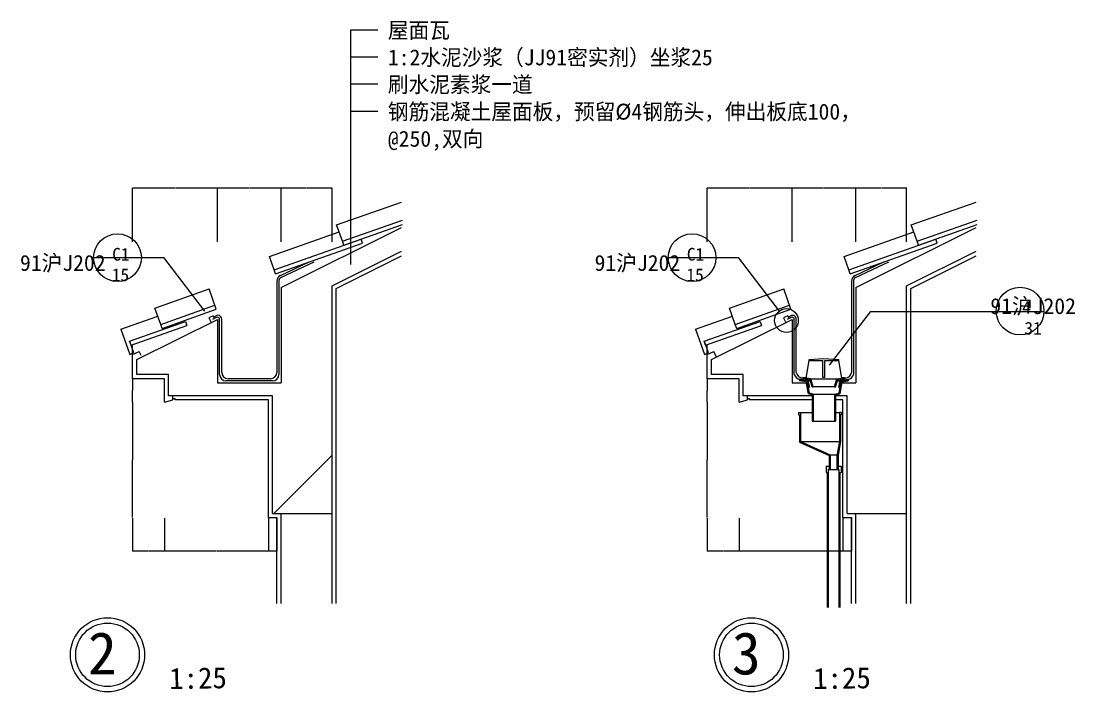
# Model space of a CAD drawing. Header units: metres. Extents: x -2092 to 57740, y -16481 to 10701.
# Drawn here: x 46477 to 51445, y 1925 to 5089 of the extents above; entities that cross this region are included whole.
import ezdxf

# ---------------------------------------------------------------- set-up
doc = ezdxf.new("R2010")
doc.units = ezdxf.units.M
for name, color, linetype in [('1', 1, 'Continuous'), ('2', 2, 'Continuous'), ('D', 4, 'Continuous'), ('DIM2', 3, 'Continuous'), ('E-W', 7, 'Continuous'), ('E-WALL', 7, 'Continuous'), ('E-X', 2, 'Continuous'), ('HZ', 3, 'Continuous')]:
    doc.layers.add(name, color=color, linetype=linetype)
doc.dimstyles.get("Standard").update_dxf_attribs({"dimtxt": 2.5, "dimasz": 2.5, "dimexe": 1.25, "dimexo": 0.625, "dimtad": 1, "dimcen": 2.5, "dimazin": 3, "dimtfac": 1, "dimtmove": 0, "dimatfit": 3})

# ---------------------------------------------------------------- blocks, each defined once
blk = doc.blocks.new('*D253')
for p, q in [((47003.02, 3292.09), (47003.02, 3019.59)), ((47002.77, 3019.59), (47002.52, 3019.59)), ((47003.02, 2747.09), (47003.02, 3019.59)), ((47003.02, 3019.59), (47003.02, 3019.59)), ((47003.27, 3019.59), (47003.52, 3019.59))]:
    blk.add_line(p, q)
at = {"layer": 'Defpoints'}
for p in [(47003.02, 3292.09), (47003.02, 3019.59), (47003.02, 2747.09)]:
    blk.add_point(p, dxfattribs=at)
at = {"layer": 'DIM2', "insert": (47003.02, 3020.715), "char_height": 1, "attachment_point": 5}
blk.add_mtext('550', dxfattribs=at)
blk = doc.blocks.new('*D254')
for p, q in [((47003.02, 3402.09), (47003.02, 3347.09)), ((47002.77, 3347.09), (47002.52, 3347.09)), ((47003.02, 3292.09), (47003.02, 3347.09)), ((47003.02, 3347.09), (47003.02, 3347.09)), ((47003.27, 3347.09), (47003.52, 3347.09))]:
    blk.add_line(p, q)
at = {"layer": 'Defpoints'}
for p in [(47003.02, 3402.09), (47003.02, 3347.09), (47003.02, 3292.09)]:
    blk.add_point(p, dxfattribs=at)
at = {"layer": 'DIM2', "insert": (47003.02, 3348.215), "char_height": 1, "attachment_point": 5}
blk.add_mtext('100', dxfattribs=at)
blk = doc.blocks.new('*D255')
for p, q in [((47002.77, 3562.63), (47002.52, 3562.63)), ((47003.02, 3402.09), (47003.02, 3562.63)), ((47003.02, 3515.63), (47003.02, 3562.63)), ((47003.02, 3562.63), (47003.02, 3562.63)), ((47003.27, 3562.63), (47003.52, 3562.63))]:
    blk.add_line(p, q)
at = {"layer": 'Defpoints'}
for p in [(47003.02, 3562.63), (47003.02, 3515.63), (47003.02, 3402.09)]:
    blk.add_point(p, dxfattribs=at)
at = {"layer": 'DIM2', "insert": (47003.02, 3563.755), "char_height": 1, "attachment_point": 5}
blk.add_mtext('100', dxfattribs=at)
blk = doc.blocks.new('*D256')
for p, q in [((49711.64, 3562.63), (49711.39, 3562.63)), ((49711.89, 3402.09), (49711.89, 3562.63)), ((49711.89, 3515.63), (49711.89, 3562.63)), ((49711.89, 3562.63), (49711.89, 3562.63)), ((49712.14, 3562.63), (49712.39, 3562.63))]:
    blk.add_line(p, q)
at = {"layer": 'Defpoints'}
for p in [(49711.89, 3562.63), (49711.89, 3515.63), (49711.89, 3402.09)]:
    blk.add_point(p, dxfattribs=at)
at = {"layer": 'DIM2', "insert": (49711.89, 3563.755), "char_height": 1, "attachment_point": 5}
blk.add_mtext('100', dxfattribs=at)
blk = doc.blocks.new('*D257')
for p, q in [((47153.02, 2744.28), (47153.02, 2588.35)), ((47643.02, 2747.09), (47643.02, 2588.35)), ((47396.52, 2588.35), (47152.77, 2588.35)), ((47643.27, 2588.35), (47399.52, 2588.35))]:
    blk.add_line(p, q)
at = {"layer": 'Defpoints'}
for p in [(47153.02, 2744.28), (47643.02, 2747.09), (47643.02, 2588.35)]:
    blk.add_point(p, dxfattribs=at)
at = {"layer": 'DIM2', "insert": (47398.02, 2588.35), "char_height": 1, "attachment_point": 5}
blk.add_mtext('490', dxfattribs=at)
blk = doc.blocks.new('*D258')
for p, q in [((47003.02, 2744.28), (47003.02, 2588.35)), ((47153.02, 2744.28), (47153.02, 2588.35)), ((47076.52, 2588.35), (47002.77, 2588.35)), ((47153.27, 2588.35), (47079.52, 2588.35))]:
    blk.add_line(p, q)
at = {"layer": 'Defpoints'}
for p in [(47003.02, 2744.28), (47153.02, 2744.28), (47153.02, 2588.35)]:
    blk.add_point(p, dxfattribs=at)
at = {"layer": 'DIM2', "insert": (47078.02, 2588.35), "char_height": 1, "attachment_point": 5}
blk.add_mtext('150', dxfattribs=at)
blk = doc.blocks.new('*D259')
for p, q in [((47643.02, 2747.09), (47643.02, 2588.35)), ((47683.02, 2747.09), (47683.02, 2588.35)), ((47662.02, 2588.35), (47642.77, 2588.35)), ((47683.27, 2588.35), (47664.02, 2588.35))]:
    blk.add_line(p, q)
at = {"layer": 'Defpoints'}
for p in [(47643.02, 2747.09), (47683.02, 2747.09), (47683.02, 2588.35)]:
    blk.add_point(p, dxfattribs=at)
at = {"layer": 'DIM2', "insert": (47663.02, 2588.35), "char_height": 1, "attachment_point": 5}
blk.add_mtext('40', dxfattribs=at)
blk = doc.blocks.new('*D260')
for p, q in [((50351.89, 2747.09), (50351.89, 2588.35)), ((50391.89, 2747.09), (50391.89, 2588.35)), ((50370.89, 2588.35), (50351.64, 2588.35)), ((50392.14, 2588.35), (50372.89, 2588.35))]:
    blk.add_line(p, q)
at = {"layer": 'Defpoints'}
for p in [(50351.89, 2747.09), (50391.89, 2747.09), (50391.89, 2588.35)]:
    blk.add_point(p, dxfattribs=at)
at = {"layer": 'DIM2', "insert": (50371.89, 2588.35), "char_height": 1, "attachment_point": 5}
blk.add_mtext('40', dxfattribs=at)
blk = doc.blocks.new('*D261')
for p, q in [((49711.89, 3292.09), (49711.89, 3019.59)), ((49711.64, 3019.59), (49711.39, 3019.59)), ((49711.89, 2747.09), (49711.89, 3019.59)), ((49711.89, 3019.59), (49711.89, 3019.59)), ((49712.14, 3019.59), (49712.39, 3019.59))]:
    blk.add_line(p, q)
at = {"layer": 'Defpoints'}
for p in [(49711.89, 3292.09), (49711.89, 3019.59), (49711.89, 2747.09)]:
    blk.add_point(p, dxfattribs=at)
at = {"layer": 'DIM2', "insert": (49711.89, 3020.715), "char_height": 1, "attachment_point": 5}
blk.add_mtext('550', dxfattribs=at)
blk = doc.blocks.new('*D262')
for p, q in [((49711.89, 2744.28), (49711.89, 2588.35)), ((49861.89, 2744.28), (49861.89, 2588.35)), ((49785.39, 2588.35), (49711.64, 2588.35)), ((49862.14, 2588.35), (49788.39, 2588.35))]:
    blk.add_line(p, q)
at = {"layer": 'Defpoints'}
for p in [(49711.89, 2744.28), (49861.89, 2744.28), (49861.89, 2588.35)]:
    blk.add_point(p, dxfattribs=at)
at = {"layer": 'DIM2', "insert": (49786.89, 2588.35), "char_height": 1, "attachment_point": 5}
blk.add_mtext('150', dxfattribs=at)
blk = doc.blocks.new('*D263')
for p, q in [((49861.89, 2744.28), (49861.89, 2588.35)), ((50351.89, 2747.09), (50351.89, 2588.35)), ((50105.39, 2588.35), (49861.64, 2588.35)), ((50352.14, 2588.35), (50108.39, 2588.35))]:
    blk.add_line(p, q)
at = {"layer": 'Defpoints'}
for p in [(49861.89, 2744.28), (50351.89, 2747.09), (50351.89, 2588.35)]:
    blk.add_point(p, dxfattribs=at)
at = {"layer": 'DIM2', "insert": (50106.89, 2588.35), "char_height": 1, "attachment_point": 5}
blk.add_mtext('490', dxfattribs=at)
blk = doc.blocks.new('*D264')
for p, q in [((49711.89, 3402.09), (49711.89, 3347.09)), ((49711.64, 3347.09), (49711.39, 3347.09)), ((49711.89, 3292.09), (49711.89, 3347.09)), ((49711.89, 3347.09), (49711.89, 3347.09)), ((49712.14, 3347.09), (49712.39, 3347.09))]:
    blk.add_line(p, q)
at = {"layer": 'Defpoints'}
for p in [(49711.89, 3402.09), (49711.89, 3347.09), (49711.89, 3292.09)]:
    blk.add_point(p, dxfattribs=at)
at = {"layer": 'DIM2', "insert": (49711.89, 3348.215), "char_height": 1, "attachment_point": 5}
blk.add_mtext('100', dxfattribs=at)
blk = doc.blocks.new('*D265')
for p, q in [((47551.52, 4301), (47402.77, 4301)), ((47403.02, 4047.32), (47403.02, 4301)), ((47703.27, 4301), (47554.52, 4301)), ((47703.02, 4047.32), (47703.02, 4301))]:
    blk.add_line(p, q)
at = {"layer": 'Defpoints'}
for p in [(47703.02, 4301), (47403.02, 4047.32), (47703.02, 4047.32)]:
    blk.add_point(p, dxfattribs=at)
at = {"layer": 'DIM2', "insert": (47553.02, 4301), "char_height": 1, "attachment_point": 5}
blk.add_mtext('300', dxfattribs=at)
blk = doc.blocks.new('*D266')
for p, q in [((47201.52, 4301), (47002.77, 4301)), ((47003.02, 4047.32), (47003.02, 4301)), ((47403.27, 4301), (47204.52, 4301)), ((47403.02, 4047.32), (47403.02, 4301))]:
    blk.add_line(p, q)
at = {"layer": 'Defpoints'}
for p in [(47403.02, 4301), (47003.02, 4047.32), (47403.02, 4047.32)]:
    blk.add_point(p, dxfattribs=at)
at = {"layer": 'DIM2', "insert": (47203.02, 4301), "char_height": 1, "attachment_point": 5}
blk.add_mtext('400', dxfattribs=at)
blk = doc.blocks.new('*D267')
for p, q in [((47821.52, 4301), (47702.77, 4301)), ((47703.02, 4047.32), (47703.02, 4301)), ((47943.27, 4301), (47824.52, 4301)), ((47943.02, 4047.32), (47943.02, 4301))]:
    blk.add_line(p, q)
at = {"layer": 'Defpoints'}
for p in [(47943.02, 4301), (47703.02, 4047.32), (47943.02, 4047.32)]:
    blk.add_point(p, dxfattribs=at)
at = {"layer": 'DIM2', "insert": (47823.02, 4301), "char_height": 1, "attachment_point": 5}
blk.add_mtext('240', dxfattribs=at)
blk = doc.blocks.new('*D268')
for p, q in [((50260.39, 4301), (50111.64, 4301)), ((50111.89, 4047.32), (50111.89, 4301)), ((50412.14, 4301), (50263.39, 4301)), ((50411.89, 4047.32), (50411.89, 4301))]:
    blk.add_line(p, q)
at = {"layer": 'Defpoints'}
for p in [(50411.89, 4301), (50111.89, 4047.32), (50411.89, 4047.32)]:
    blk.add_point(p, dxfattribs=at)
at = {"layer": 'DIM2', "insert": (50261.89, 4301), "char_height": 1, "attachment_point": 5}
blk.add_mtext('300', dxfattribs=at)
blk = doc.blocks.new('*D269')
for p, q in [((50530.39, 4301), (50411.64, 4301)), ((50411.89, 4047.32), (50411.89, 4301)), ((50652.14, 4301), (50533.39, 4301)), ((50651.89, 4047.32), (50651.89, 4301))]:
    blk.add_line(p, q)
at = {"layer": 'Defpoints'}
for p in [(50651.89, 4301), (50411.89, 4047.32), (50651.89, 4047.32)]:
    blk.add_point(p, dxfattribs=at)
at = {"layer": 'DIM2', "insert": (50531.89, 4301), "char_height": 1, "attachment_point": 5}
blk.add_mtext('240', dxfattribs=at)
blk = doc.blocks.new('*D270')
for p, q in [((49910.39, 4301), (49711.64, 4301)), ((49711.89, 4047.32), (49711.89, 4301)), ((50112.14, 4301), (49913.39, 4301)), ((50111.89, 4047.32), (50111.89, 4301))]:
    blk.add_line(p, q)
at = {"layer": 'Defpoints'}
for p in [(50111.89, 4301), (49711.89, 4047.32), (50111.89, 4047.32)]:
    blk.add_point(p, dxfattribs=at)
at = {"layer": 'DIM2', "insert": (49911.89, 4301), "char_height": 1, "attachment_point": 5}
blk.add_mtext('400', dxfattribs=at)

msp = doc.modelspace()

# ---------------------------------------------------------------- hatches: boundary and pattern name
at = {"layer": '1'}
h = msp.add_hatch(dxfattribs=at)
h.set_pattern_fill('AR-CONC', scale=50)
h.paths.add_polyline_path([(47663.02, 2767.09), (47943.02, 2767.09), (47943.02, 3840.29), (48270.79, 4004.17), (48270.79, 4115.97), (47703.02, 3832.09), (47703.02, 3382.09), (47403.02, 3382.09), (47403.02, 3682.09), (47081.59, 3521.37, -0.06), (47083.15, 3508.27, -0.44), (47023.02, 3452.42), (47023.02, 3422.09), (47173.02, 3422.09), (47173.02, 3322.09), (47663.02, 3322.09)])
h = msp.add_hatch(dxfattribs=at)
h.set_pattern_fill('ANSI31', scale=1000)
h.paths.add_polyline_path([(47703.02, 3832.09), (47703.02, 3382.09), (47403.02, 3382.09), (47403.02, 3682.09), (47081.59, 3521.37, -0.06), (47083.15, 3508.27, -0.44), (47023.02, 3452.42), (47023.02, 3422.09), (47173.02, 3422.09), (47173.02, 3322.09), (47663.02, 3322.09), (47663.02, 2767.09), (47943.02, 2767.09), (47943.02, 3840.29), (48270.79, 4004.17), (48270.79, 4115.97)])
h.paths.add_polyline_path([(47943.02, 2767.09), (47703.02, 2767.09), (47703.02, 2342.17), (47943.02, 2342.17)])
h = msp.add_hatch(dxfattribs=at)
h.set_pattern_fill('AR-CONC', scale=50)
h.paths.add_polyline_path([(50651.89, 3840.29), (50979.66, 4004.17), (50979.66, 4115.97), (50411.89, 3832.09), (50411.89, 3627.96), (50480.49, 3717.52), (50651.89, 3717.52)])
h.paths.add_polyline_path([(50651.89, 3717.52), (50480.49, 3717.52), (50411.89, 3627.96), (50411.89, 3382.09), (50345.39, 3382.09), (50336.4, 3330.49), (50316.89, 3325.62), (50316.89, 3322.09), (50371.89, 3322.09), (50371.89, 2767.09), (50651.89, 2767.09)])
h.paths.add_polyline_path([(50206.89, 3322.09), (50206.89, 3325.62), (50187.39, 3330.49), (50178.4, 3382.09), (50111.89, 3382.09), (50111.89, 3682.09), (49790.46, 3521.37, -0.06), (49792.02, 3508.27, -0.44), (49731.89, 3452.42), (49731.89, 3422.09), (49881.89, 3422.09), (49881.89, 3322.09)])
h = msp.add_hatch(dxfattribs=at)
h.set_pattern_fill('ANSI31', scale=1000)
h.paths.add_polyline_path([(50651.89, 3840.29), (50979.66, 4004.17), (50979.66, 4115.97), (50411.89, 3832.09), (50411.89, 3627.96), (50480.49, 3717.52), (50651.89, 3717.52)])
h.paths.add_polyline_path([(50411.89, 2342.17), (50651.89, 2342.17), (50651.89, 2767.09), (50411.89, 2767.09)])
h.paths.add_polyline_path([(50651.89, 3717.52), (50480.49, 3717.52), (50411.89, 3627.96), (50411.89, 3382.09), (50345.39, 3382.09), (50336.4, 3330.49), (50316.89, 3325.62), (50316.89, 3322.09), (50371.89, 3322.09), (50371.89, 2767.09), (50651.89, 2767.09)])
h.paths.add_polyline_path([(49881.89, 3422.09), (49881.89, 3322.09), (50206.89, 3322.09), (50206.89, 3325.62), (50187.39, 3330.49), (50178.4, 3382.09), (50111.89, 3382.09), (50111.89, 3682.09), (49790.46, 3521.37, -0.06), (49792.02, 3508.27, -0.44), (49731.89, 3452.42), (49731.89, 3422.09)])

# ---------------------------------------------------------------- linework, layer by layer
for p, q in [((47701.65, 3879), (47859.34, 3953.02)), ((50410.52, 3879), (50568.2, 3953.02)), ((47693.02, 3865.42), (47693.02, 3422.09)), ((50401.89, 3865.42), (50401.89, 3422.09)), ((47383.09, 3699.39), (47362.01, 3689.37)), ((47362.01, 3689.37), (47373.13, 3667.14)), ((47398.02, 3691.1), (47380.43, 3681.59)), ((47389.23, 3686.35), (47383.09, 3699.39)), ((47413.02, 3422.09), (47413.02, 3679.78)), ((50091.96, 3699.39), (50070.88, 3689.37)), ((50070.88, 3689.37), (50081.99, 3667.14)), ((50106.89, 3691.1), (50089.3, 3681.59)), ((50098.09, 3686.35), (50091.96, 3699.39)), ((50121.89, 3422.09), (50121.89, 3679.78)), ((50191.89, 3492.55), (50191.01, 3487.55)), ((50191.01, 3487.55), (50256.89, 3487.55)), ((50191.89, 3492.55), (50261.89, 3497.55)), ((50256.89, 3407.55), (50256.89, 3487.55)), ((50261.89, 3497.55), (50331.89, 3492.55)), ((50266.89, 3487.55), (50332.77, 3487.55)), ((50266.89, 3407.55), (50266.89, 3487.55)), ((50332.77, 3487.55), (50331.89, 3492.55)), ((47663.02, 3392.09), (47443.02, 3392.09)), ((50146.89, 3397.01), (50146.89, 3391.96)), ((50181.89, 3392.01), (50146.89, 3397.01)), ((50177.44, 3387.59), (50146.89, 3391.96)), ((50186.62, 3394.41), (50149.19, 3399.76)), ((50161.89, 3402.5), (50161.89, 3407.55)), ((50200.81, 3402.09), (50161.89, 3407.55)), ((50196.89, 3397.6), (50161.89, 3402.5)), ((50177.44, 3387.59), (50187.39, 3330.49)), ((50181.89, 3392.01), (50191.89, 3334.52)), ((50186.62, 3394.41), (50193.8, 3359.94)), ((50206.69, 3363.3), (50196.89, 3397.6)), ((50211.89, 3363.3), (50200.81, 3402.09)), ((50266.89, 3407.55), (50256.89, 3407.55)), ((50311.89, 3363.3), (50322.98, 3402.09)), ((50317.09, 3363.3), (50326.89, 3397.6)), ((50322.98, 3402.09), (50361.89, 3407.55)), ((50326.89, 3397.6), (50361.89, 3402.5)), ((50337.17, 3394.41), (50329.98, 3359.94)), ((50341.89, 3392.01), (50331.89, 3334.52)), ((50346.35, 3387.59), (50336.4, 3330.49)), ((50337.17, 3394.41), (50374.59, 3399.76)), ((50341.89, 3392.01), (50376.89, 3397.01)), ((50346.35, 3387.59), (50376.89, 3391.96)), ((50361.89, 3402.5), (50361.89, 3407.55)), ((50376.89, 3397.01), (50376.89, 3391.96)), ((50206.89, 3325.62), (50187.39, 3330.49)), ((50211.89, 3329.52), (50191.89, 3334.52)), ((50206.69, 3363.3), (50211.89, 3363.3)), ((50211.89, 3329.52), (50211.89, 3202.09)), ((50211.89, 3329.52), (50311.89, 3329.52)), ((50311.89, 3363.3), (50317.09, 3363.3)), ((50311.89, 3329.52), (50331.89, 3334.52)), ((50311.89, 3329.52), (50311.89, 3202.09)), ((50316.89, 3325.62), (50336.4, 3330.49)), ((50206.89, 3325.62), (50206.89, 3202.09)), ((50316.89, 3325.62), (50316.89, 3202.09))]:
    msp.add_line(p, q)
for centre in [(46884.69, 2099.78), (49920.45, 2099.78)]:
    msp.add_circle(centre, 150)
for centre, radius, start, end in [((47708.02, 3865.42), 15, 115.14, 180), ((50416.89, 3865.42), 15, 115.14, 180), ((47402.72, 3681.72), 10.48, 349.3, 116.62), ((50111.59, 3681.72), 10.48, 349.3, 116.62), ((47443.02, 3422.09), 30, 180, 270), ((47663.02, 3422.09), 30, 270, 0), ((50152.27, 3431.38), 31.77, 197, 264.43), ((50371.51, 3431.38), 31.77, 275.57, 343)]:
    msp.add_arc(centre, radius, start, end)
at = {"layer": '2'}
for p, q in [((48031.54, 3941.36), (48031.54, 5048.26)), ((48031.54, 5048.26), (48159.54, 5048.26)), ((48031.54, 4920.26), (48159.54, 4920.26)), ((48031.54, 4792.26), (48159.54, 4792.26)), ((48031.54, 4664.26), (48159.54, 4664.26)), ((47964.89, 4127.67), (48270.79, 4235.6)), ((50673.76, 4127.67), (50979.66, 4235.6)), ((47992.09, 4050.59), (47964.89, 4127.67)), ((50700.95, 4050.59), (50673.76, 4127.67)), ((47648.45, 3979.14), (47976.46, 4094.87)), ((50357.32, 3979.14), (50685.33, 4094.87)), ((47670.73, 3916), (47648.45, 3979.14)), ((50379.6, 3916), (50357.32, 3979.14)), ((47700.28, 3889.4), (47835.93, 3953.08)), ((50409.15, 3889.4), (50544.8, 3953.08)), ((47108.12, 3735.38), (47363.7, 3825.55)), ((47397.55, 3729.61), (47363.7, 3825.55)), ((47683.02, 3862.24), (47683.02, 3432.09)), ((49816.99, 3735.38), (50072.57, 3825.55)), ((50106.42, 3729.61), (50072.57, 3825.55)), ((50391.89, 3862.24), (50391.89, 3432.09)), ((47135.32, 3658.3), (47108.12, 3735.38)), ((49844.19, 3658.3), (49816.99, 3735.38)), ((46947.93, 3636.11), (47121.53, 3697.36)), ((47400.27, 3700.41), (47386.16, 3693.25)), ((47418.63, 3694.17), (47412.42, 3700.38)), ((47418.63, 3694.17), (47412.42, 3700.38)), ((47423.02, 3432.09), (47423.02, 3683.56)), ((49656.79, 3636.11), (49830.4, 3697.36)), ((50109.14, 3700.41), (50095.02, 3693.25)), ((50121.29, 3700.38), (50109.14, 3700.41)), ((50127.5, 3694.17), (50121.29, 3700.38)), ((50131.89, 3432.09), (50131.89, 3683.56)), ((46947.93, 3636.11), (46990, 3516.87)), ((49656.79, 3636.11), (49698.87, 3516.87)), ((46988.93, 3579.35), (47007.56, 3526.54)), ((49697.8, 3579.35), (49716.43, 3526.54)), ((47003.02, 3515.63), (47033.82, 3531.03)), ((47043.53, 3511.6), (47033.82, 3531.03)), ((49711.89, 3515.63), (49742.69, 3531.03)), ((49756.1, 3504.2), (49742.69, 3531.03)), ((46990, 3516.87), (47007.56, 3526.54)), ((49698.87, 3516.87), (49716.43, 3526.54)), ((50191.01, 3487.55), (50176.53, 3405.5)), ((50347.25, 3405.5), (50332.77, 3487.55)), ((47653.02, 3402.09), (47453.02, 3402.09)), ((50146.89, 3397.01), (50197.06, 3397.01)), ((50161.89, 3407.55), (50176.89, 3407.55)), ((50181.89, 3392.01), (50198.49, 3392.01)), ((50200.81, 3402.09), (50322.98, 3402.09)), ((50325.3, 3392.01), (50341.89, 3392.01)), ((50326.72, 3397.01), (50376.89, 3397.01)), ((50346.89, 3407.55), (50361.89, 3407.55)), ((50311.89, 3363.3), (50211.89, 3363.3)), ((50311.89, 3363.3), (50211.89, 3363.3))]:
    msp.add_line(p, q, dxfattribs=at)
for centre in [(46931.74, 3973.15), (49640.61, 3973.15), (51186.88, 3721.22)]:
    msp.add_circle(centre, 112.5, dxfattribs=at)
for centre, radius, start, end in [((47713.02, 3862.24), 30, 115.14, 180), ((50421.89, 3862.24), 30, 115.14, 180), ((47406.31, 3685.73), 15.88, 67.38, 112.34), ((47408.02, 3683.56), 15, 0, 45), ((50116.89, 3683.56), 15, 0, 45), ((47453.02, 3432.09), 30, 180, 270), ((47653.02, 3432.09), 30, 270, 0), ((50162.36, 3435.7), 30.68, 186.76, 269.13), ((50361.43, 3435.7), 30.68, 270.87, 353.24)]:
    msp.add_arc(centre, radius, start, end, dxfattribs=at)
at = {"layer": 'D'}
for points in [[(46819.24, 3973.15), (47149.3, 3973.15), (47342.37, 3721.09)], [(49528.11, 3973.15), (49858.17, 3973.15), (50051.23, 3721.09)], [(51299.32, 3717.52), (50480.49, 3717.52), (50287.43, 3465.46)]]:
    msp.add_lwpolyline(points, dxfattribs=at)
for centre, radius in [((50085.28, 3676.63), 56), ((46884.69, 2099.78), 175), ((49920.45, 2099.78), 175)]:
    msp.add_circle(centre, radius, dxfattribs=at)
at = {"layer": 'DIM2'}
for p, q in [((50151.98, 3242.09), (50206.89, 3242.09)), ((50316.89, 3242.09), (50335.45, 3242.09)), ((50206.89, 3202.09), (50316.89, 3202.09)), ((50151.98, 3106.3), (50335.45, 3106.3)), ((50291.42, 3043.58), (50324.26, 3043.58)), ((50286.42, 2974.58), (50328.61, 2974.58))]:
    msp.add_line(p, q, dxfattribs=at)
at = {"layer": 'E-W'}
for p, q in [((47992.09, 4050.59), (48275.71, 4150.66)), ((47998.74, 4031.73), (48275.71, 4129.45)), ((50700.95, 4050.59), (50984.58, 4150.66)), ((50707.61, 4031.73), (50984.58, 4129.45)), ((47703.02, 3832.09), (48270.79, 4115.97)), ((50411.89, 3832.09), (50979.66, 4115.97)), ((47670.73, 3916), (48080.74, 4060.66)), ((47677.39, 3897.14), (48087.4, 4041.8)), ((47998.74, 4031.73), (47992.09, 4050.59)), ((48087.4, 4041.8), (48080.74, 4060.66)), ((50379.6, 3916), (50789.61, 4060.66)), ((50386.25, 3897.14), (50796.26, 4041.8)), ((50707.61, 4031.73), (50700.95, 4050.59)), ((50796.26, 4041.8), (50789.61, 4060.66)), ((47943.02, 3840.29), (48270.79, 4004.17)), ((50651.89, 3840.29), (50979.66, 4004.17)), ((47677.39, 3897.14), (47670.73, 3916)), ((50386.25, 3897.14), (50379.6, 3916)), ((47703.02, 3832.09), (47703.02, 3382.09)), ((47943.02, 2342.17), (47943.02, 3840.29)), ((50411.89, 3832.09), (50411.89, 3382.09)), ((50651.89, 2342.17), (50651.89, 3840.29)), ((47135.32, 3658.3), (47390.9, 3748.47)), ((47141.97, 3639.43), (47397.55, 3729.61)), ((49844.19, 3658.3), (50099.76, 3748.47)), ((49850.84, 3639.43), (50106.42, 3729.61)), ((47023.02, 3492.09), (47403.02, 3682.09)), ((47403.02, 3682.09), (47403.02, 3382.09)), ((49731.89, 3492.09), (50111.89, 3682.09)), ((50111.89, 3682.09), (50111.89, 3382.09)), ((46988.93, 3579.35), (47252.58, 3672.37)), ((46995.51, 3560.69), (47259.17, 3653.71)), ((47141.97, 3639.43), (47135.32, 3658.3)), ((47252.58, 3672.37), (47259.17, 3653.71)), ((49697.8, 3579.35), (49961.45, 3672.37)), ((49704.38, 3560.69), (49968.03, 3653.71)), ((49850.84, 3639.43), (49844.19, 3658.3)), ((49961.45, 3672.37), (49968.03, 3653.71)), ((46995.51, 3560.69), (46988.93, 3579.35)), ((49704.38, 3560.69), (49697.8, 3579.35)), ((47403.02, 3382.09), (47703.02, 3382.09)), ((50111.89, 3382.09), (50178.4, 3382.09)), ((50345.39, 3382.09), (50411.89, 3382.09)), ((47703.02, 2342.17), (47703.02, 2767.09)), ((50411.89, 2342.17), (50411.89, 2767.09))]:
    msp.add_line(p, q, dxfattribs=at)
at = {"layer": 'E-WALL'}
for p, q in [((47023.02, 3422.09), (47023.02, 3492.09)), ((49731.89, 3422.09), (49731.89, 3492.09)), ((47173.02, 3422.09), (47023.02, 3422.09)), ((47173.02, 3322.09), (47173.02, 3422.09)), ((49881.89, 3422.09), (49731.89, 3422.09)), ((49881.89, 3322.09), (49881.89, 3422.09)), ((47663.02, 3322.09), (47173.02, 3322.09)), ((47663.02, 2767.09), (47663.02, 3322.09)), ((50206.89, 3322.09), (49881.89, 3322.09)), ((50371.89, 3322.09), (50316.89, 3322.09)), ((50371.89, 2767.09), (50371.89, 3322.09)), ((50141.98, 3242.09), (50141.98, 3232.09)), ((50141.98, 3242.09), (50151.98, 3242.09)), ((50141.98, 3232.09), (50146.98, 3232.09)), ((50146.98, 3232.09), (50146.98, 3102.74)), ((50151.98, 3242.09), (50151.98, 3106.3)), ((50345.45, 3242.09), (50335.45, 3242.09)), ((50335.45, 3242.09), (50335.45, 3106.3)), ((50340.45, 3232.09), (50340.45, 3105.74)), ((50345.45, 3232.09), (50340.45, 3232.09)), ((50345.45, 3242.09), (50345.45, 3232.09)), ((50146.98, 3102.74), (50286.42, 3040.02)), ((50151.98, 3106.3), (50291.42, 3043.58)), ((50335.45, 3106.3), (50323.61, 3040.55)), ((50340.45, 3105.74), (50328.61, 3040.02)), ((50286.42, 3040.02), (50286.42, 2974.58)), ((50291.42, 3043.58), (50291.42, 2974.58)), ((50323.61, 3040.55), (50323.61, 2974.58)), ((50328.61, 3040.02), (50328.61, 2974.58)), ((50272.73, 2989.28), (50272.73, 2959.28)), ((50272.73, 2989.28), (50286.42, 2989.28)), ((50328.61, 2989.28), (50342.73, 2989.28)), ((50342.73, 2989.28), (50342.73, 2959.28)), ((50272.73, 2959.28), (50277.73, 2959.28)), ((50277.73, 2959.28), (50277.73, 2323.24)), ((50282.73, 2974.58), (50282.73, 2323.24)), ((50286.42, 2974.58), (50282.73, 2974.58)), ((50328.61, 2974.58), (50332.73, 2974.58)), ((50332.73, 2974.58), (50332.73, 2323.24)), ((50337.73, 2959.28), (50337.73, 2323.24)), ((50337.73, 2959.28), (50342.73, 2959.28)), ((47663.02, 2767.09), (47943.02, 2767.09)), ((50371.89, 2767.09), (50651.89, 2767.09))]:
    msp.add_line(p, q, dxfattribs=at)
at = {"layer": 'E-X'}
for p, q in [((47963.02, 3827.93), (48270.79, 3981.81)), ((50671.89, 3827.93), (50979.66, 3981.81)), ((47963.02, 2342.17), (47963.02, 3827.93)), ((50671.89, 2342.17), (50671.89, 3827.93)), ((47003.02, 3402.09), (47003.02, 3515.63)), ((49711.89, 3402.09), (49711.89, 3515.63)), ((47153.02, 3402.09), (47003.02, 3402.09)), ((47153.02, 3292.09), (47153.02, 3402.09)), ((49861.89, 3402.09), (49711.89, 3402.09)), ((49861.89, 3292.09), (49861.89, 3402.09)), ((47153.02, 3292.09), (47193.02, 3302.09)), ((47193.02, 3302.09), (47193.02, 3322.09)), ((47203.02, 3307.09), (47193.02, 3307.09)), ((47203.02, 3302.09), (47203.02, 3307.09)), ((47643.02, 3302.09), (47203.02, 3302.09)), ((47643.02, 2747.09), (47643.02, 3302.09)), ((49861.89, 3292.09), (49901.89, 3302.09)), ((49901.89, 3302.09), (49901.89, 3322.09)), ((49911.89, 3307.09), (49901.89, 3307.09)), ((49911.89, 3302.09), (49911.89, 3307.09)), ((50206.89, 3302.09), (49911.89, 3302.09)), ((50351.89, 3302.09), (50316.89, 3302.09)), ((50351.89, 2747.09), (50351.89, 3302.09)), ((47643.02, 2747.09), (47683.02, 2747.09)), ((47683.02, 2342.17), (47683.02, 2747.09)), ((50351.89, 2747.09), (50391.89, 2747.09)), ((50391.89, 2342.17), (50391.89, 2747.09))]:
    msp.add_line(p, q, dxfattribs=at)

# ---------------------------------------------------------------- texts
at = {"layer": '2'}
for s, p in [('2', (46792.19, 2007.07)), ('3', (49827.95, 2007.07))]:
    msp.add_text(s, height=200, dxfattribs=at).set_placement(p)
at = {"layer": 'D', "attachment_point": 1}
for s, insert, char_height in [('91沪J202', (46472.06, 3985.97), 75), ('C1', (46906.91, 4019.2), 60), ('91沪J202', (49180.93, 3985.97), 75), ('C1', (49615.78, 4019.2), 60), ('15', (46904.92, 3922.27), 60), ('15', (49613.78, 3922.27), 60), ('91沪J202', (51046.57, 3782.16), 75), ('4', (51196.81, 3769.02), 60), ('31', (51207.13, 3670.35), 60)]:
    msp.add_mtext(s, dxfattribs=dict(at, insert=insert, char_height=char_height))
at = {"layer": 'DIM2'}
for s, p in [('屋面瓦', (48206.42, 5008.39)), ('1:2水泥沙浆（JJ91密实剂）坐浆25', (48206.42, 4880.39)), ('刷水泥素浆一道', (48206.42, 4752.39)), ('钢筋混凝土屋面板，预留%%c4钢筋头，伸出板底100，', (48206.42, 4624.39)), ('@250,双向', (48206.42, 4496.39))]:
    msp.add_text(s, height=75, dxfattribs=at).set_placement(p)
at = {"layer": 'HZ'}
for p in [(47176.09, 1937.78), (50211.85, 1937.78)]:
    msp.add_text('1:25', height=100, rotation=1, dxfattribs=at).set_placement(p)

# ---------------------------------------------------------------- dimensions: what is measured, and where the dimension line sits
at = {"layer": 'DIM2'}
for base, p1, p2, picture, middle in [((47403.02, 4301), (47403.02, 4047.32), (47003.02, 4047.32), '*D266', (47203.02, 4301)), ((47703.02, 4301), (47703.02, 4047.32), (47403.02, 4047.32), '*D265', (47553.02, 4301)), ((47943.02, 4301), (47943.02, 4047.32), (47703.02, 4047.32), '*D267', (47823.02, 4301)), ((50111.89, 4301), (50111.89, 4047.32), (49711.89, 4047.32), '*D270', (49911.89, 4301)), ((50411.89, 4301), (50411.89, 4047.32), (50111.89, 4047.32), '*D268', (50261.89, 4301)), ((50651.89, 4301), (50651.89, 4047.32), (50411.89, 4047.32), '*D269', (50531.89, 4301)), ((47153.02, 2588.35), (47153.02, 2744.28), (47003.02, 2744.28), '*D258', (47078.02, 2588.35)), ((47643.02, 2588.35), (47643.02, 2747.09), (47153.02, 2744.28), '*D257', (47398.02, 2588.35)), ((47683.02, 2588.35), (47683.02, 2747.09), (47643.02, 2747.09), '*D259', (47663.02, 2588.35)), ((49861.89, 2588.35), (49861.89, 2744.28), (49711.89, 2744.28), '*D262', (49786.89, 2588.35)), ((50351.89, 2588.35), (50351.89, 2747.09), (49861.89, 2744.28), '*D263', (50106.89, 2588.35)), ((50391.89, 2588.35), (50391.89, 2747.09), (50351.89, 2747.09), '*D260', (50371.89, 2588.35))]:
    dim = msp.add_linear_dim(base=base, p1=p1, p2=p2, dimstyle='Standard', dxfattribs=at)
    dim.commit()
    dim.dimension.update_dxf_attribs({"geometry": picture, "text_midpoint": middle})
for base, p1, p2, text, picture, middle in [((47003.02, 3562.63), (47003.02, 3402.09), (47003.02, 3515.63), '100', '*D255', (47003.02, 3563.755)), ((49711.89, 3562.63), (49711.89, 3402.09), (49711.89, 3515.63), '100', '*D256', (49711.89, 3563.755)), ((47003.02, 3347.09), (47003.02, 3402.09), (47003.02, 3292.09), '100', '*D254', (47003.02, 3348.215)), ((49711.89, 3347.09), (49711.89, 3402.09), (49711.89, 3292.09), '100', '*D264', (49711.89, 3348.215)), ((47003.02, 3019.59), (47003.02, 3292.09), (47003.02, 2747.09), '550', '*D253', (47003.02, 3020.715)), ((49711.89, 3019.59), (49711.89, 3292.09), (49711.89, 2747.09), '550', '*D261', (49711.89, 3020.715))]:
    dim = msp.add_linear_dim(base=base, p1=p1, p2=p2, text=text, dimstyle='Standard', dxfattribs=at)
    dim.commit()
    dim.dimension.update_dxf_attribs({"geometry": picture, "text_midpoint": middle})

doc.saveas('drawing.dxf')
